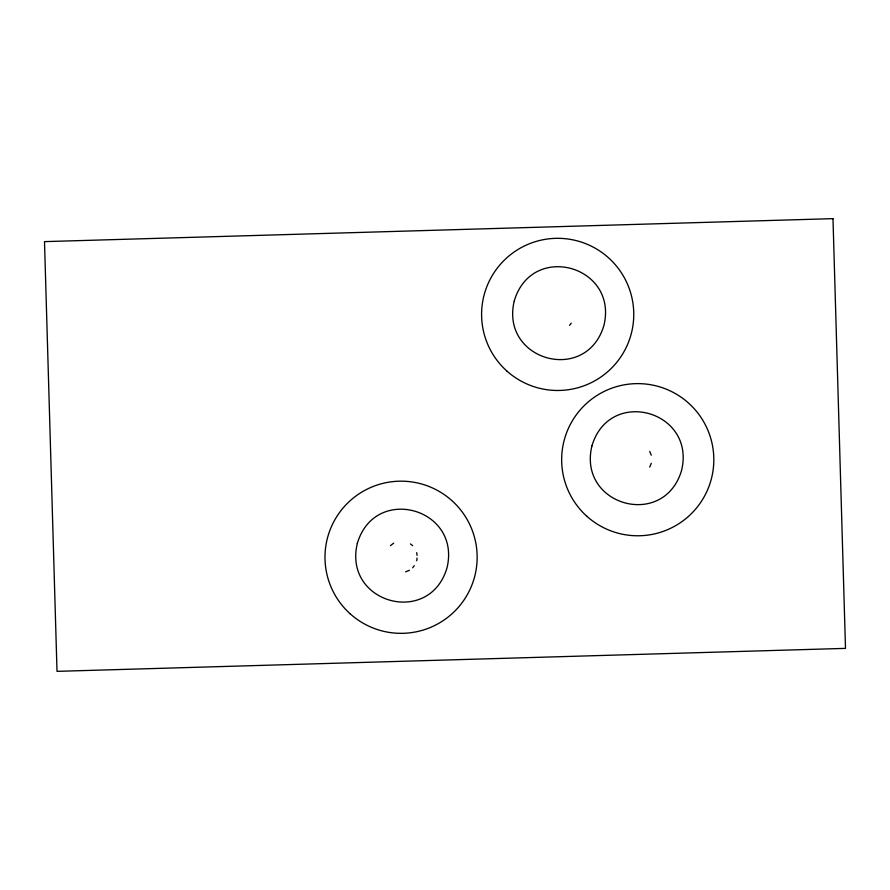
<?xml version="1.0" encoding="UTF-8"?>
<svg xmlns="http://www.w3.org/2000/svg" width="890" height="890" viewBox="0 0 890 890"><rect width="100%" height="100%" fill="white"/><g stroke="black" fill="none" stroke-linecap="round" stroke-linejoin="round"><path stroke-width="1.33" d="M416.698 560.767L417.054 558.063M649.711 467.083L651.28 463.301M569.578 325.317L571.235 323.148M412.637 567.798L414.295 565.628M390.465 545.626L393.703 543.134M405.606 571.858L409.389 570.29M410.468 543.957L412.637 545.626M649.711 451.408L651.28 455.191M416.698 552.645L417.054 555.36M357.313 543.467C342.995 603.175 429.559 627.194 447.014 567.82C461.32 508.112 374.768 484.104 357.313 543.467M514.242 300.987C499.935 360.695 586.499 384.703 603.954 325.339C618.261 265.632 531.697 241.613 514.242 300.987M591.894 446.012C577.577 505.709 664.14 529.728 681.595 470.354C695.913 410.657 609.35 386.638 591.894 446.012M832.984 218.651L44.5 241.624L57.016 671.349L845.5 648.376L832.984 218.651M506.744 370.919A76.084 76.084 0 0 0 632.089 330.257A76.084 76.084 0 0 0 534.211 242.024A76.084 76.084 0 0 0 506.744 370.919M350.126 613.766A76.084 76.084 0 0 0 475.483 573.115A76.084 76.084 0 0 0 377.594 484.883A76.084 76.084 0 0 0 350.126 613.766M586.799 516.211A76.084 76.084 0 0 0 712.145 475.56A76.084 76.084 0 0 0 614.267 387.328A76.084 76.084 0 0 0 586.799 516.211"/></g></svg>
